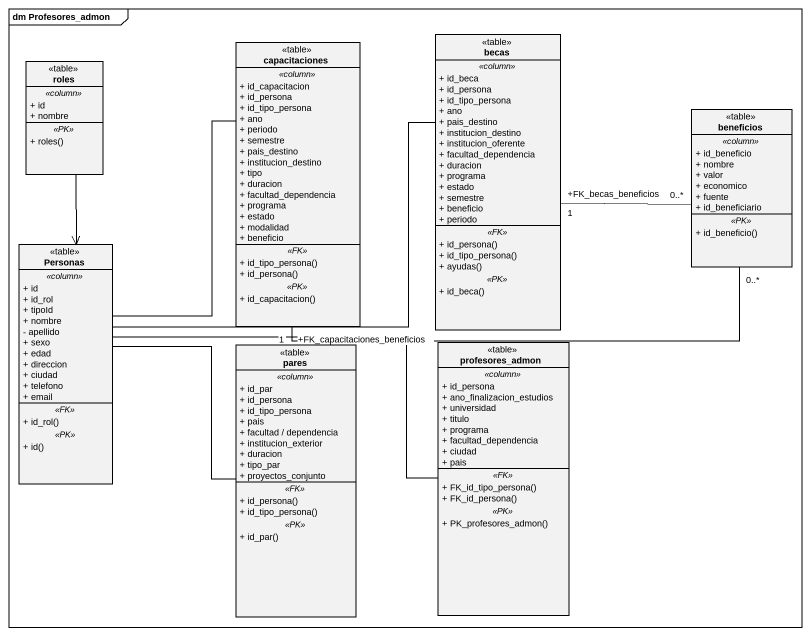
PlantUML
@startuml
mainframe dm Profesores_admon
hide circle
hide empty members
skinparam classAttributeIconSize 0
class capacitaciones <<table>> {
  .. <<column>> ..
  + id_capacitacion
  + id_persona
  + id_tipo_persona
  + ano
  + periodo
  + semestre
  + pais_destino
  + institucion_destino
  + tipo
  + duracion
  + facultad_dependencia
  + programa
  + estado
  + modalidad
  + beneficio
  .. <<FK>> ..
  + id_tipo_persona()
  + id_persona()
  .. <<PK>> ..
  + id_capacitacion()
}
class becas <<table>> {
  .. <<column>> ..
  + id_beca
  + id_persona
  + id_tipo_persona
  + ano
  + pais_destino
  + institucion_destino
  + institucion_oferente
  + facultad_dependencia
  + duracion
  + programa
  + estado
  + semestre
  + beneficio
  + periodo
  .. <<FK>> ..
  + id_persona()
  + id_tipo_persona()
  + ayudas()
  .. <<PK>> ..
  + id_beca()
}
class roles <<table>> {
  .. <<column>> ..
  + id
  + nombre
  .. <<PK>> ..
  + roles()
}
class beneficios <<table>> {
  .. <<column>> ..
  + id_beneficio
  + nombre
  + valor
  + economico
  + fuente
  + id_beneficiario
  .. <<PK>> ..
  + id_beneficio()
}
class Personas <<table>> {
  .. <<column>> ..
  + id
  + id_rol
  + tipoId
  + nombre
  - apellido
  + sexo
  + edad
  + direccion
  + ciudad
  + telefono
  + email
  .. <<FK>> ..
  + id_rol()
  .. <<PK>> ..
  + id()
}
class pares <<table>> {
  .. <<column>> ..
  + id_par
  + id_persona
  + id_tipo_persona
  + pais
  + facultad / dependencia
  + institucion_exterior
  + duracion
  + tipo_par
  + proyectos_conjunto
  .. <<FK>> ..
  + id_persona()
  + id_tipo_persona()
  .. <<PK>> ..
  + id_par()
}
class profesores_admon <<table>> {
  .. <<column>> ..
  + id_persona
  + ano_finalizacion_estudios
  + universidad
  + titulo
  + programa
  + facultad_dependencia
  + ciudad
  + pais
  .. <<FK>> ..
  + FK_id_tipo_persona()
  + FK_id_persona()
  .. <<PK>> ..
  + PK_profesores_admon()
}
capacitaciones "+FK_capacitaciones_beneficios\n1" -right- "0..*" beneficios
capacitaciones -- Personas
becas "+FK_becas_beneficios\n1" -right- "0..*" beneficios
roles --> Personas
Personas -right- becas
pares -left- Personas
profesores_admon -left- Personas
@enduml
